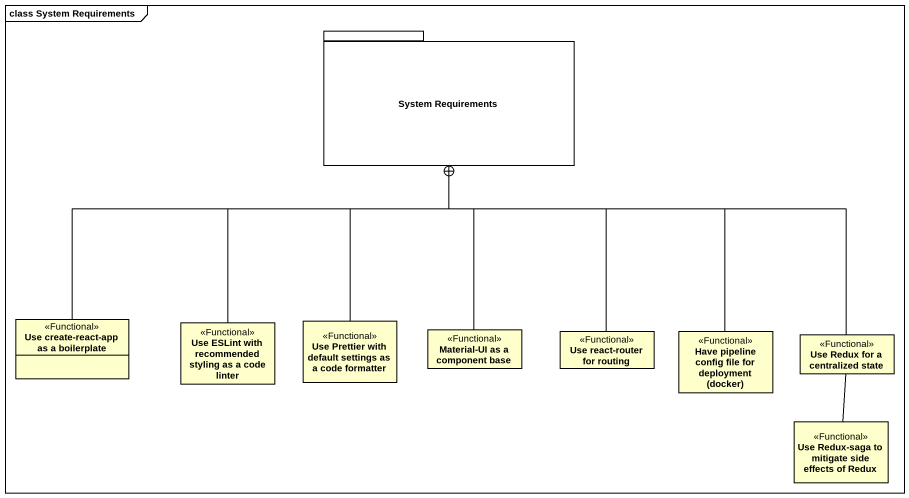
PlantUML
@startuml
mainframe class System Requirements
hide circle
hide empty members
package "System Requirements" as System_Requirements {
}
class "Use create-react-app as a boilerplate" as Use_create_react_app_as_a <<Functional>>
class "Use ESLint with recommended styling as a code linter" as Use_ESLint_with_recommended <<Functional>>
class "Use Prettier with default settings as a code formatter" as Use_Prettier_with_default <<Functional>>
class "Material-UI as a component base" as Material_UI_as_a_component <<Functional>>
class "Use react-router for routing" as Use_react_router_for_routing <<Functional>>
class "Have pipeline config file for deployment (docker)" as Have_pipeline_config_file <<Functional>>
class "Use Redux for a centralized state" as Use_Redux_for_a_centralized <<Functional>>
class "Use Redux-saga to mitigate side effects of Redux" as Use_Redux_saga_to_mitigate <<Functional>>
Use_create_react_app_as_a -up-+ System_Requirements
Use_ESLint_with_recommended -up-+ System_Requirements
Use_Prettier_with_default -up-+ System_Requirements
Material_UI_as_a_component -up-+ System_Requirements
Use_react_router_for_routing -up-+ System_Requirements
Have_pipeline_config_file -up-+ System_Requirements
Use_Redux_for_a_centralized -up-+ System_Requirements
Use_Redux_saga_to_mitigate -up- Use_Redux_for_a_centralized
@enduml
